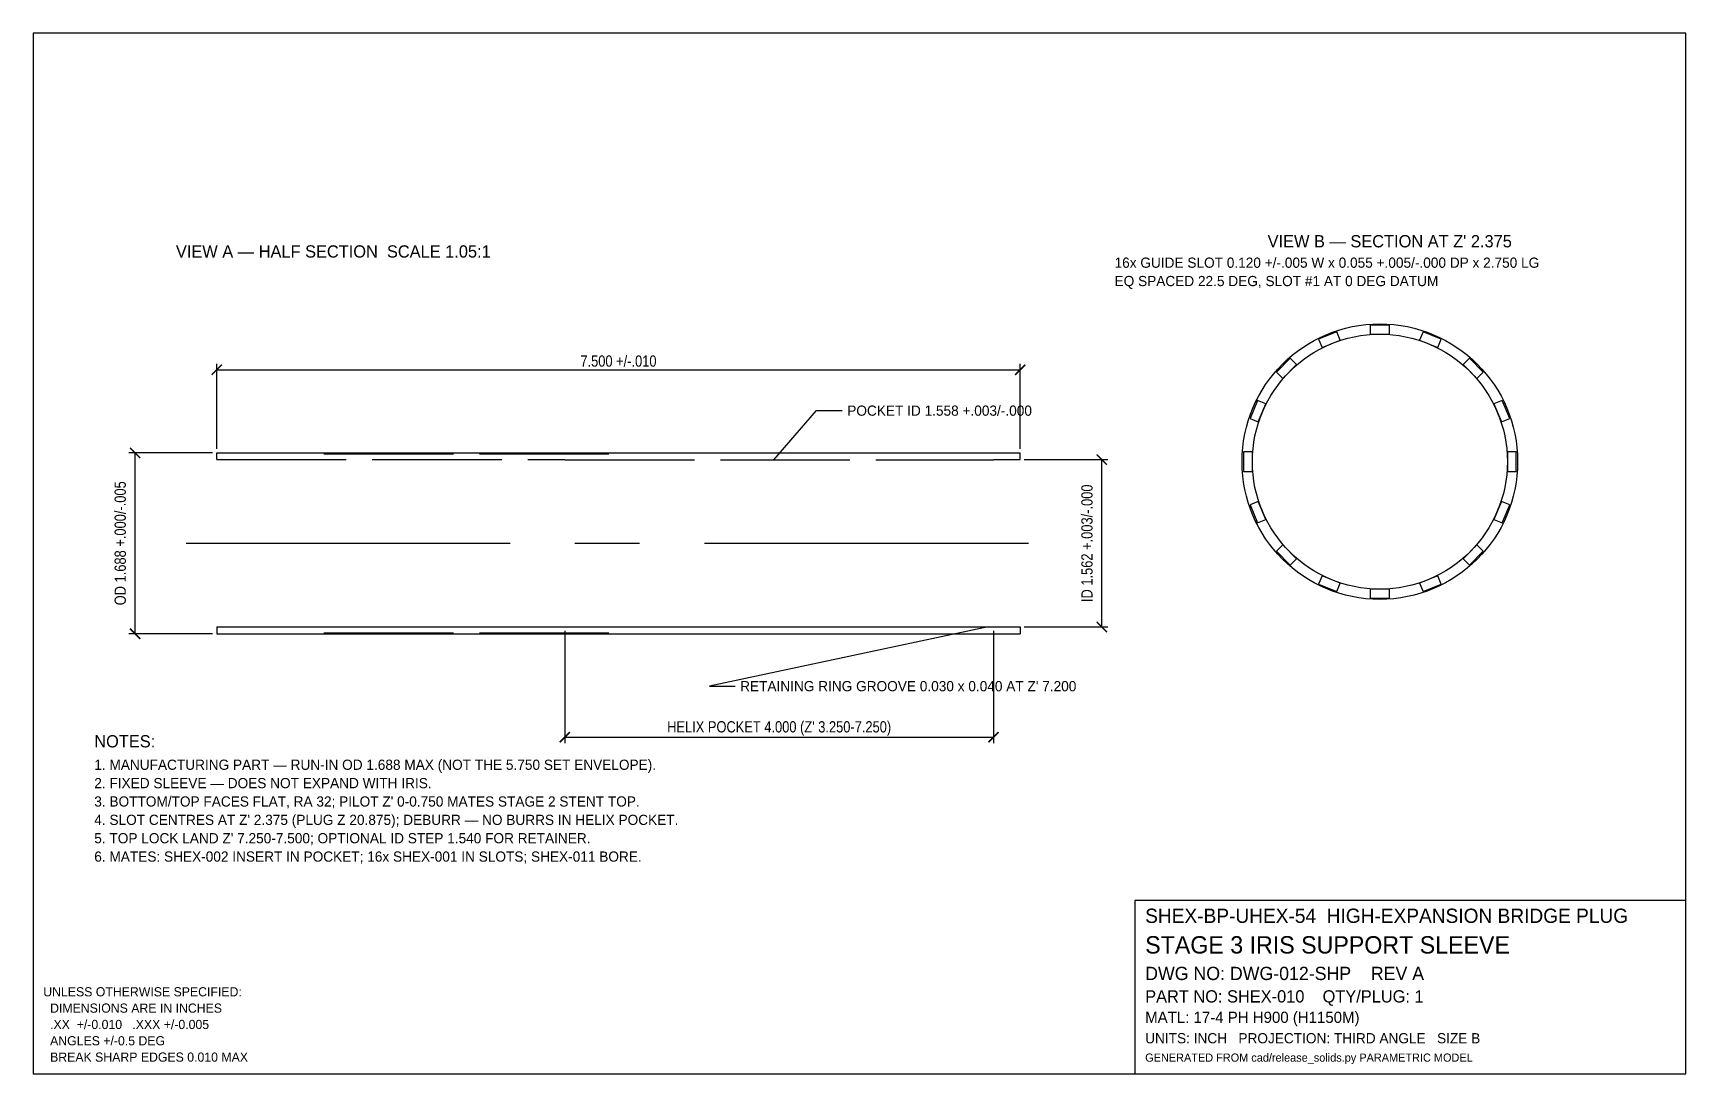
# Model space of a CAD drawing. Header units: inches. Extents: x 0.4 to 16.6, y 0.4 to 10.6.
import ezdxf

# ---------------------------------------------------------------- set-up
doc = ezdxf.new("R2010")
doc.units = ezdxf.units.IN
doc.linetypes.add('CENTER', pattern=[5.08, 3.175, -0.635, 0.635, -0.635])
doc.linetypes.add('DASHED', pattern=[1.524, 1.27, -0.254])
for name, color, linetype in [('BORDER', 7, 'CONTINUOUS'), ('CENTER', 1, 'CENTER'), ('DIM', 4, 'CONTINUOUS'), ('GEOM', 7, 'CONTINUOUS'), ('HIDDEN', 8, 'DASHED'), ('TEXT', 7, 'CONTINUOUS')]:
    doc.layers.add(name, color=color, linetype=linetype)
doc.styles.add('OpenSansCondensed-Light', font='OpenSansCondensed-Light.ttf')
doc.dimstyles.new('EZDXF', dxfattribs={"dimtxt": 0.11, "dimasz": 0.1, "dimexe": 0.06, "dimexo": 0.04, "dimgap": 0.03, "dimtad": 1, "dimdec": 3, "dimlfac": 100, "dimzin": 12, "dimdsep": 46, "dimtxsty": 'OpenSansCondensed-Light', "dimblk": 'ARCHTICK', "dimcen": 2.5, "dimazin": 3, "dimtfac": 0.5, "dimtmove": 2, "dimatfit": 3})

# ---------------------------------------------------------------- blocks, each defined once
blk = doc.blocks.new('_ARCHTICK')
at = {"color": 0, "linetype": 'BYBLOCK', "const_width": 0.15}
blk.add_lwpolyline([(-0.5, -0.5), (0.5, 0.5)], dxfattribs=at)

msp = doc.modelspace()

# ---------------------------------------------------------------- linework, layer by layer
at = {"layer": 'BORDER'}
for points in [[(0.4, 0.4), (16.6, 0.4), (16.6, 10.6), (0.4, 10.6), (0.4, 0.4)], [(11.2, 0.4), (16.6, 0.4), (16.6, 2.1), (11.2, 2.1), (11.2, 0.4)]]:
    msp.add_lwpolyline(points, dxfattribs=at)
at = {"layer": 'CENTER'}
msp.add_line((1.9, 5.6), (10.375, 5.6), dxfattribs=at)
at = {"layer": 'DIM'}
for points in [[(7.66, 6.4179), (8.08, 6.9), (8.33, 6.9)], [(9.76, 4.782), (7.03, 4.2), (7.28, 4.2)]]:
    msp.add_lwpolyline(points, dxfattribs=at)
at = {"layer": 'GEOM'}
for p, q in [((2.2, 6.42), (2.2, 6.4862)), ((10.075, 6.42), (10.075, 6.4862)), ((2.2, 4.7799), (2.2, 4.7138)), ((10.075, 4.7799), (10.075, 4.7138))]:
    msp.add_line(p, q, dxfattribs=at)
for points in [[(13.2105, 7.5912), (13.1768, 7.6725), (12.9994, 7.599), (13.0331, 7.5177), (13.2105, 7.5912)], [(13.696, 7.6496), (13.696, 7.7376), (13.504, 7.7376), (13.504, 7.6496), (13.696, 7.6496)], [(14.1669, 7.5177), (14.2006, 7.599), (14.0232, 7.6725), (13.9895, 7.5912), (14.1669, 7.5177)], [(12.7843, 7.3515), (12.7221, 7.4137), (12.5863, 7.2779), (12.6485, 7.2157), (12.7843, 7.3515)], [(14.5515, 7.2157), (14.6137, 7.2779), (14.4779, 7.4137), (14.4157, 7.3515), (14.5515, 7.2157)], [(12.4823, 6.9669), (12.401, 7.0006), (12.3275, 6.8232), (12.4088, 6.7895), (12.4823, 6.9669)], [(14.7912, 6.7895), (14.8725, 6.8232), (14.799, 7.0006), (14.7177, 6.9669), (14.7912, 6.7895)], [(2.2, 6.4862), (10.075, 6.4862)], [(12.3504, 6.496), (12.2624, 6.496), (12.2624, 6.304), (12.3504, 6.304), (12.3504, 6.496)], [(14.8496, 6.304), (14.9376, 6.304), (14.9376, 6.496), (14.8496, 6.496), (14.8496, 6.304)], [(12.4088, 6.0105), (12.3275, 5.9768), (12.401, 5.7994), (12.4823, 5.8331), (12.4088, 6.0105)], [(14.7177, 5.8331), (14.799, 5.7994), (14.8725, 5.9768), (14.7912, 6.0105), (14.7177, 5.8331)], [(12.6485, 5.5843), (12.5863, 5.5221), (12.7221, 5.3863), (12.7843, 5.4485), (12.6485, 5.5843)], [(14.4157, 5.4485), (14.4779, 5.3863), (14.6137, 5.5221), (14.5515, 5.5843), (14.4157, 5.4485)], [(13.0331, 5.2823), (12.9994, 5.201), (13.1768, 5.1275), (13.2105, 5.2088), (13.0331, 5.2823)], [(13.9895, 5.2088), (14.0232, 5.1275), (14.2006, 5.201), (14.1669, 5.2823), (13.9895, 5.2088)], [(13.504, 5.1504), (13.504, 5.0624), (13.696, 5.0624), (13.696, 5.1504), (13.504, 5.1504)], [(2.2, 4.7799), (5.6125, 4.7799), (5.6125, 4.782), (9.8125, 4.782), (9.8125, 4.7799), (10.075, 4.7799)], [(2.2, 4.7138), (10.075, 4.7138)]]:
    msp.add_lwpolyline(points, dxfattribs=at)
for radius in [1.3504, 1.2496]:
    msp.add_circle((13.6, 6.4), radius, dxfattribs=at)
at = {"layer": 'HIDDEN'}
for p, q in [((3.25, 6.4778), (6.1375, 6.4778)), ((3.25, 4.7222), (6.1375, 4.7222))]:
    msp.add_line(p, q, dxfattribs=at)
msp.add_lwpolyline([(2.2, 6.42), (5.6125, 6.42), (5.6125, 6.4179), (9.8125, 6.4179), (9.8125, 6.42), (10.075, 6.42)], dxfattribs=at)

# ---------------------------------------------------------------- texts
at = {"layer": 'TEXT'}
for s, height, p in [("VIEW B — SECTION AT Z' 2.375", 0.12, (12.5, 8.5)), ('VIEW A — HALF SECTION  SCALE 1.05:1', 0.12, (1.8, 8.4)), ('16x GUIDE SLOT 0.120 +/-.005 W x 0.055 +.005/-.000 DP x 2.750 LG', 0.1, (11, 8.3)), ('EQ SPACED 22.5 DEG, SLOT #1 AT 0 DEG DATUM', 0.1, (11, 8.12)), ('POCKET ID 1.558 +.003/-.000', 0.1, (8.38, 6.85)), ("RETAINING RING GROOVE 0.030 x 0.040 AT Z' 7.200", 0.1, (7.33, 4.15)), ('NOTES:', 0.12, (1, 3.6)), ('1. MANUFACTURING PART — RUN-IN OD 1.688 MAX (NOT THE 5.750 SET ENVELOPE).', 0.1, (1, 3.38)), ('2. FIXED SLEEVE — DOES NOT EXPAND WITH IRIS.', 0.1, (1, 3.2)), ("3. BOTTOM/TOP FACES FLAT, RA 32; PILOT Z' 0-0.750 MATES STAGE 2 STENT TOP.", 0.1, (1, 3.02)), ("4. SLOT CENTRES AT Z' 2.375 (PLUG Z 20.875); DEBURR — NO BURRS IN HELIX POCKET.", 0.1, (1, 2.84)), ("5. TOP LOCK LAND Z' 7.250-7.500; OPTIONAL ID STEP 1.540 FOR RETAINER.", 0.1, (1, 2.66)), ('6. MATES: SHEX-002 INSERT IN POCKET; 16x SHEX-001 IN SLOTS; SHEX-011 BORE.', 0.1, (1, 2.48)), ('SHEX-BP-UHEX-54  HIGH-EXPANSION BRIDGE PLUG', 0.14, (11.3, 1.88)), ('STAGE 3 IRIS SUPPORT SLEEVE', 0.17, (11.3, 1.58)), ('DWG NO: DWG-012-SHP    REV A', 0.13, (11.3, 1.32)), ('UNLESS OTHERWISE SPECIFIED:', 0.09, (0.5, 1.16)), ('PART NO: SHEX-010    QTY/PLUG: 1', 0.12, (11.3, 1.1)), ('  DIMENSIONS ARE IN INCHES', 0.09, (0.5, 1)), ('MATL: 17-4 PH H900 (H1150M)', 0.11, (11.3, 0.9)), ('  .XX  +/-0.010   .XXX +/-0.005', 0.09, (0.5, 0.84)), ('  ANGLES +/-0.5 DEG', 0.09, (0.5, 0.68)), ('UNITS: INCH   PROJECTION: THIRD ANGLE   SIZE B', 0.1, (11.3, 0.7)), ('  BREAK SHARP EDGES 0.010 MAX', 0.09, (0.5, 0.52)), ('GENERATED FROM cad/release_solids.py PARAMETRIC MODEL', 0.08, (11.3, 0.52))]:
    msp.add_text(s, height=height, dxfattribs=at).set_placement(p)

# ---------------------------------------------------------------- dimensions: what is measured, and where the dimension line sits
at = {"layer": 'DIM'}
for base, p1, p2, text in [((2.2, 7.3), (2.2, 6.4862), (10.075, 6.4862), '7.500 +/-.010'), ((5.6125, 3.7), (5.6125, 4.782), (9.8125, 4.782), "HELIX POCKET 4.000 (Z' 3.250-7.250)")]:
    msp.add_linear_dim(base=base, p1=p1, p2=p2, text=text, dimstyle='EZDXF', override={"dimlfac": 0.952381}, dxfattribs=at).render()
for base, p1, p2, text in [((1.4, 4.7138), (2.2, 4.7138), (2.2, 6.4862), 'OD 1.688 +.000/-.005'), ((10.875, 4.7799), (10.075, 4.7799), (10.075, 6.42), 'ID 1.562 +.003/-.000')]:
    msp.add_linear_dim(base=base, p1=p1, p2=p2, angle=90, text=text, dimstyle='EZDXF', override={"dimlfac": 0.952381}, dxfattribs=at).render()

doc.saveas('drawing.dxf')
